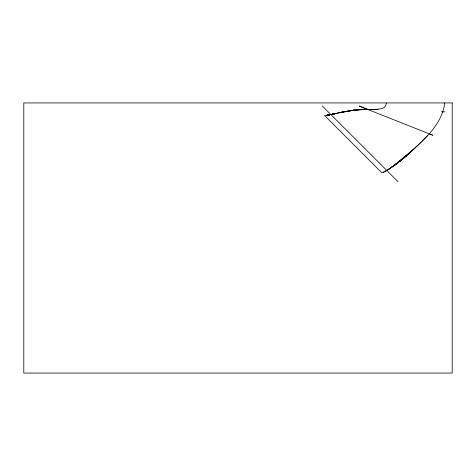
<?xml version="1.0" encoding="UTF-8"?>
<svg xmlns="http://www.w3.org/2000/svg" width="476" height="476" viewBox="0 0 476 476"><rect width="100%" height="100%" fill="white"/><g stroke="black" fill="none" stroke-linecap="round" stroke-linejoin="round"><path stroke-width="0.71" d="M444.768 102.935C441.216 130.269 413.275 148.566 394.372 165.458L406.415 155.7L394.354 165.422L386.81 170.444M386.316 102.935L385.738 105.743L384.031 107.63L381.353 108.772L373.725 109.563L374.297 109.563M427.192 135.749C415.024 148.685 401.845 160.942 386.762 170.402M394.33 165.398L406.492 155.676L412.752 150.065L400.245 160.882L389.065 169.01M400.221 160.876L406.492 155.676M400.221 160.918L388.053 169.92M385.923 171.193L382.567 172.728M386.286 170.7L383.031 172.235M384.721 171.467L386.25 170.664M330.945 114.579L334.83 113.693L326.56 115.436L334.931 113.722L327.548 115.269L329.154 114.936M330.903 114.543C342.089 111.979 353.442 109.421 364.979 109.545L361.677 109.593M330.796 114.43L353.954 110.152L348.771 110.86L359.35 109.706M339.15 112.717L354.079 110.158L364.622 109.557M339.138 112.705L343.821 111.747M327.542 115.269L329.166 114.948M326.143 115.585L328.535 115.198L326 115.43M329.88 114.609L325.828 115.281M351.603 110.486L355.572 110.01M326.822 115.394L327.655 115.305M356.459 109.891L361.992 109.599M373.725 109.563L378.015 109.355L369.543 109.563M369.733 109.569L374.517 109.563M441.312 111.818L444.887 111.818M364.461 109.551L370.227 109.557M368.513 109.694L359.106 106.029L432.803 135.244L429.322 133.845M322.204 105.886L398.198 181.874M324.436 115.376L381.948 172.889M452.2 102.935L23.8 102.935L23.8 373.065L452.2 373.065L452.2 102.935"/></g></svg>
